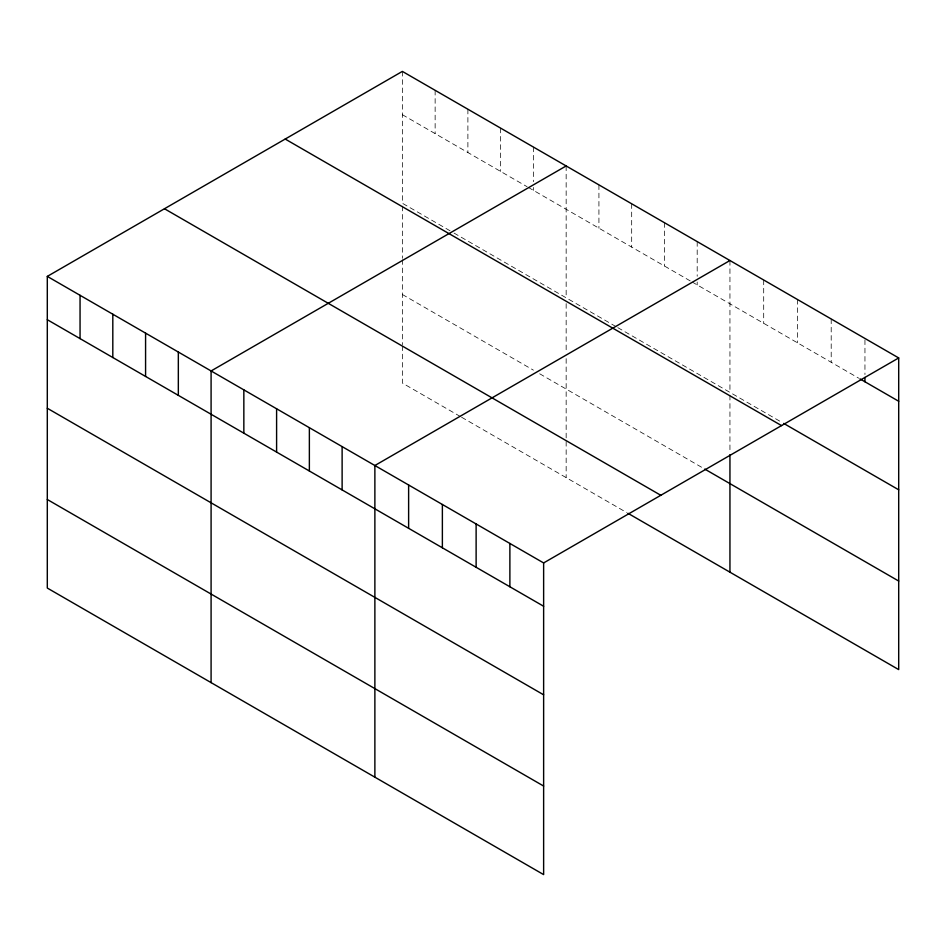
<?xml version="1.0" encoding="UTF-8"?>
<svg xmlns="http://www.w3.org/2000/svg" width="946" height="946" viewBox="0 0 946 946"><rect width="100%" height="100%" fill="white"/><g stroke="black" fill="none" stroke-linecap="round" stroke-linejoin="round"><path stroke-width="0.71" stroke-dasharray="4.73 3.55" d="M402.369 71.399L402.369 203.26L452.767 232.349M402.369 114.703L527.099 186.717M528.365 187.438L690.887 281.281M692.153 282.003L858.696 378.164M454.033 233.083L616.556 326.914M617.821 327.647L781.195 421.975M402.369 294.502L533.402 370.146M539.705 373.788L703.493 468.341M460.324 416.512L402.369 383.059L402.369 346.153M461.589 417.245L626.642 512.531M864.951 339.91L864.951 374.545M831.203 318.979L831.203 362.283M797.454 299.492L797.454 342.795M763.694 280.004L763.694 323.307M729.945 260.517L729.945 392.377M729.945 395.274L729.945 453.205M697.19 241.608L697.19 276.256M697.19 282.026L697.19 284.912M664.435 222.688L664.435 266.003M631.68 203.78L631.68 247.083M598.924 184.872L598.924 228.175M566.157 165.952L566.157 297.824M566.157 303.607L566.157 352.858M566.157 358.64L566.157 477.612M533.402 147.044L533.402 181.691M533.402 187.462L533.402 190.347M500.647 128.136L500.647 171.439M467.892 109.216L467.892 152.531M435.136 90.308L435.136 133.611M402.369 206.157L402.369 258.293M402.369 259.736L402.369 344.675"/><path stroke-width="1.42" d="M47.3 276.398L543.631 562.941L543.631 874.601L47.3 588.057L47.3 276.398L402.369 71.399L898.7 357.943L898.7 669.602L627.896 513.264M566.157 165.952L211.088 370.962L211.088 682.622M729.945 260.517L374.876 465.515L374.876 777.174M543.631 562.941L898.7 357.943M859.949 378.885L898.7 401.258M783.702 423.418L898.7 489.803M285.195 139.05L781.526 425.594M704.746 469.074L898.7 581.045M164.474 208.747L660.805 495.29M47.3 319.701L543.631 606.256M47.3 408.258L543.631 694.813M47.3 499.5L543.631 786.043M864.951 377.442L864.951 381.77M729.945 454.659L729.945 572.176M509.882 543.465L509.882 586.768M476.122 523.978L476.122 567.281M442.373 504.49L442.373 547.793M408.625 485.002L408.625 528.306M342.121 446.607L342.121 489.91M309.366 427.698L309.366 471.002M276.599 408.778L276.599 452.093M243.843 389.87L243.843 433.173M178.333 352.042L178.333 395.345M145.578 333.134L145.578 376.437M112.811 314.214L112.811 357.529M80.055 295.306L80.055 338.609"/></g></svg>
